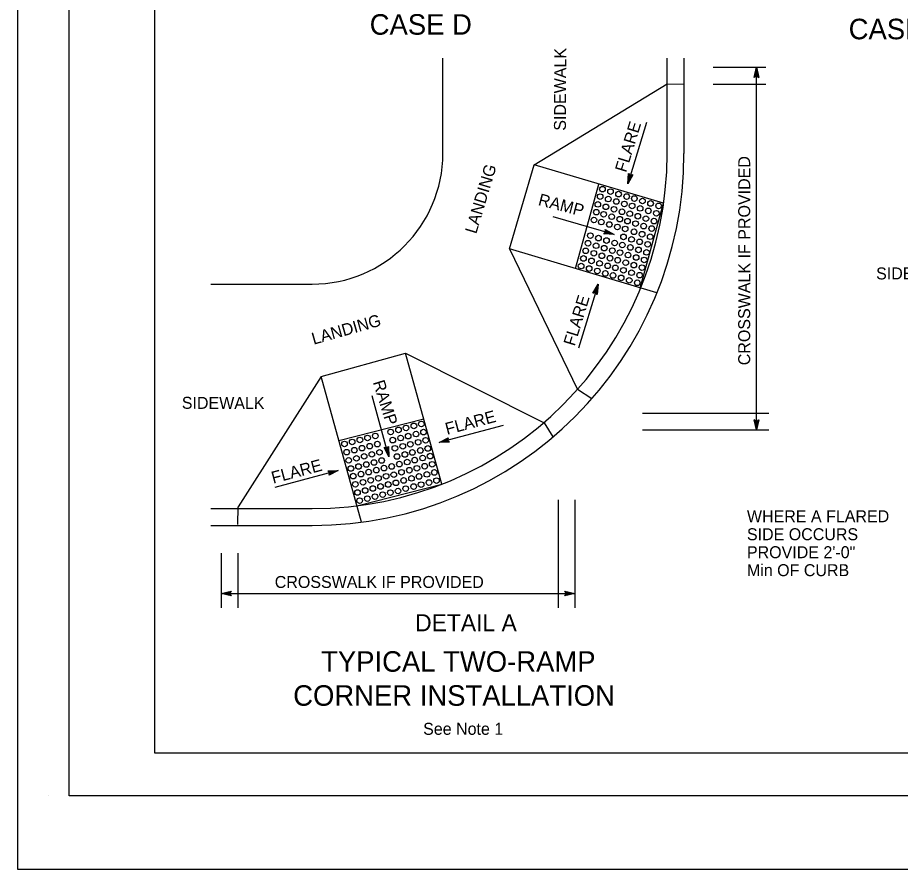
# Model space of a CAD drawing. Extents: x -893 to 867, y -474 to 712.
# Drawn here: x -893 to -377, y -474 to 24 of the extents above; entities that cross this region are included whole.
import ezdxf

# ---------------------------------------------------------------- set-up
doc = ezdxf.new("R2010")
doc.units = 0
for name, color, linetype in [('10 Sheet Format', 7, 'Continuous'), ('56 Stage 3 Anno', 7, 'Continuous'), ('57 Undefined', 7, 'Continuous'), ('60 Nongeo Data', 7, 'Continuous')]:
    doc.layers.add(name, color=color, linetype=linetype)

msp = doc.modelspace()

# ---------------------------------------------------------------- linework, layer by layer
at = {"layer": '10 Sheet Format'}
for p, q in [((-813.45, 643.96), (-813.45, -406.04)), ((-813.45, -406.04), (811.55, -406.04)), ((-875.41, -431.05), (-875.41, -431.05))]:
    msp.add_line(p, q, dxfattribs=at)
for points in [[(-893.45, -474.04), (866.55, -474.04), (866.55, 711.96), (-893.45, 711.96)], [(-863.43, 668.96), (836.57, 668.96), (836.57, -431.04), (-863.43, -431.04)], [(-863.43, 668.96), (836.57, 668.96), (836.57, -431.04), (-863.43, -431.04)]]:
    msp.add_lwpolyline(points, close=True, dxfattribs=at)
at = {"layer": '56 Stage 3 Anno'}
for p, q in [((-461.46, -217.3), (-461.46, -5.37)), ((-461.46, -5.37), (-461.46, -5.37)), ((-462.78, -11.28), (-462.78, -11.28)), ((-460.15, -11.28), (-460.15, -11.28)), ((-525.76, -37.74), (-536.75, -73.45)), ((-536.27, -67.42), (-536.27, -67.42)), ((-533.76, -68.19), (-533.76, -68.19)), ((-536.75, -73.45), (-536.75, -73.45)), ((-544.65, -103.08), (-580.22, -92.83)), ((-550.68, -102.71), (-550.68, -102.71)), ((-549.95, -100.18), (-549.95, -100.18)), ((-544.65, -103.08), (-544.65, -103.08)), ((-554.08, -132.08), (-565.6, -169.49)), ((-554.08, -132.08), (-554.08, -132.08)), ((-557.08, -137.33), (-557.08, -137.33)), ((-554.57, -138.11), (-554.57, -138.11)), ((-676.4, -232.97), (-686.24, -197.28)), ((-462.77, -211.39), (-462.77, -211.39)), ((-460.14, -211.39), (-460.14, -211.39)), ((-609.6, -214.71), (-647.04, -224.66)), ((-641.67, -221.87), (-641.67, -221.87)), ((-461.46, -217.3), (-461.46, -217.3)), ((-676.7, -226.93), (-676.7, -226.93)), ((-647.04, -224.66), (-647.04, -224.66)), ((-641, -224.42), (-641, -224.42)), ((-679.23, -227.63), (-679.23, -227.63)), ((-676.4, -232.97), (-676.4, -232.97)), ((-705.95, -241.01), (-743.14, -250.88)), ((-712, -241.25), (-712, -241.25)), ((-705.95, -241.01), (-705.95, -241.01)), ((-711.33, -243.79), (-711.33, -243.79)), ((-774.52, -312.9), (-567.6, -312.9)), ((-774.52, -312.9), (-774.52, -312.9)), ((-768.61, -311.59), (-768.61, -311.59)), ((-768.61, -314.21), (-768.61, -314.21)), ((-573.51, -311.58), (-573.51, -311.58)), ((-573.51, -314.2), (-573.51, -314.2)), ((-567.6, -312.9), (-567.6, -312.9))]:
    msp.add_line(p, q, dxfattribs=at)
for points in [[(-462.78, -11.28), (-461.46, -5.37), (-460.15, -11.28), (-460.5, -11.07), (-461.46, -6.74), (-462.43, -11.07), (-462.08, -10.86), (-461.46, -8.09), (-460.85, -10.86), (-461.2, -10.65), (-461.46, -9.45), (-461.73, -10.65), (-461.46, -10.49), (-460.15, -11.28), (-461.46, -10.49)], [(-533.76, -68.19), (-536.75, -73.45), (-536.27, -67.42), (-536, -67.72), (-536.35, -72.14), (-534.15, -68.29), (-534.55, -68.38), (-535.95, -70.85), (-535.72, -68.02), (-535.45, -68.33), (-535.55, -69.55), (-534.94, -68.48), (-535.25, -68.56), (-536.27, -67.42), (-535.25, -68.56)], [(-549.95, -100.18), (-544.65, -103.08), (-550.68, -102.71), (-550.38, -102.43), (-545.96, -102.71), (-549.85, -100.57), (-549.75, -100.97), (-547.26, -102.33), (-550.09, -102.15), (-549.79, -101.87), (-548.56, -101.95), (-549.64, -101.36), (-549.56, -101.66), (-550.68, -102.71), (-549.56, -101.66)], [(-557.08, -137.33), (-554.08, -132.08), (-554.57, -138.11), (-554.84, -137.8), (-554.48, -133.39), (-556.69, -137.24), (-556.29, -137.14), (-554.89, -134.68), (-555.11, -137.5), (-555.39, -137.2), (-555.29, -135.97), (-555.9, -137.04), (-555.59, -136.97), (-554.57, -138.11), (-555.59, -136.97)], [(-460.14, -211.39), (-461.46, -217.3), (-462.77, -211.39), (-462.42, -211.6), (-461.46, -215.93), (-460.49, -211.6), (-460.84, -211.81), (-461.46, -214.58), (-462.07, -211.81), (-461.72, -212.02), (-461.46, -213.22), (-461.19, -212.02), (-461.46, -212.18), (-462.77, -211.39), (-461.46, -212.18)], [(-641, -224.42), (-647.04, -224.66), (-641.67, -221.87), (-641.79, -222.27), (-645.72, -224.3), (-641.29, -224.13), (-641.58, -223.85), (-644.42, -223.96), (-641.9, -222.66), (-642.01, -223.05), (-643.1, -223.61), (-641.87, -223.56), (-642.1, -223.34), (-641.67, -221.87), (-642.1, -223.34)], [(-676.7, -226.93), (-676.4, -232.97), (-679.23, -227.63), (-678.84, -227.74), (-676.77, -231.65), (-676.98, -227.22), (-677.26, -227.51), (-677.12, -230.35), (-678.45, -227.84), (-678.06, -227.96), (-677.48, -229.04), (-677.54, -227.81), (-677.76, -228.04), (-679.23, -227.63), (-677.76, -228.04)], [(-712, -241.25), (-705.95, -241.01), (-711.33, -243.79), (-711.21, -243.4), (-707.28, -241.37), (-711.71, -241.54), (-711.42, -241.82), (-708.58, -241.71), (-711.1, -243.01), (-710.99, -242.62), (-709.9, -242.05), (-711.13, -242.1), (-710.9, -242.32), (-711.33, -243.79), (-710.9, -242.32)], [(-768.61, -314.21), (-774.52, -312.9), (-768.61, -311.59), (-768.82, -311.94), (-773.15, -312.89), (-768.82, -313.86), (-769.03, -313.52), (-771.8, -312.9), (-769.03, -312.28), (-769.24, -312.63), (-770.44, -312.9), (-769.24, -313.17), (-769.4, -312.9), (-768.61, -311.59), (-769.4, -312.9)], [(-573.51, -311.58), (-567.6, -312.9), (-573.51, -314.21), (-573.3, -313.86), (-568.97, -312.9), (-573.3, -311.93), (-573.09, -312.28), (-570.32, -312.89), (-573.09, -313.51), (-572.88, -313.16), (-571.68, -312.89), (-572.88, -312.62), (-572.72, -312.9), (-573.51, -314.21), (-572.72, -312.9)]]:
    msp.add_lwpolyline(points, close=True, dxfattribs=at)
at = {"layer": '60 Nongeo Data'}
for p, q in [((-644.83, -55.76), (-644.83, 0)), ((-513.66, -55.76), (-513.66, 0)), ((-503.81, -55.76), (-503.81, 0)), ((-486.79, -5.37), (-456.03, -5.37)), ((-591.34, -62.38), (-513.66, -15.1)), ((-513.66, -15.1), (-503.81, -15.21)), ((-486.79, -15.22), (-456.03, -15.22)), ((-605.94, -111.46), (-591.34, -62.38)), ((-515.71, -84.87), (-591.34, -62.38)), ((-567.17, -122.98), (-553.53, -73.62)), ((-529.4, -134.41), (-515.71, -84.87)), ((-519.62, -137.12), (-605.94, -111.46)), ((-605.94, -111.46), (-566.13, -193.69)), ((-780.41, -132.11), (-721.18, -132.11)), ((-715.93, -186.11), (-666.57, -172.49)), ((-645.47, -248.97), (-666.57, -172.49)), ((-666.57, -172.49), (-585.49, -213.07)), ((-715.93, -186.11), (-764.59, -262.29)), ((-692.45, -271.21), (-715.93, -186.11)), ((-557.72, -199.04), (-566.13, -193.69)), ((-705.64, -223.42), (-656.02, -210.73)), ((-528.01, -207.45), (-454.21, -207.45)), ((-585.49, -213.07), (-580.42, -221.39)), ((-528.01, -217.3), (-454.21, -217.3)), ((-695.12, -261.67), (-645.47, -248.97)), ((-764.67, -272.53), (-764.59, -262.29)), ((-577.44, -258.22), (-577.44, -321.25)), ((-567.6, -258.22), (-567.6, -321.25)), ((-780.41, -263.28), (-721.18, -263.28)), ((-780.41, -273.12), (-721.18, -273.12)), ((-774.52, -289.33), (-774.52, -321.25)), ((-764.67, -289.33), (-764.67, -321.25))]:
    msp.add_line(p, q, dxfattribs=at)
for centre in [(-551.51, -76.63), (-546.79, -78.06), (-552.83, -80.96), (-548.11, -82.4), (-543.38, -83.83), (-542.07, -79.5), (-537.34, -80.93), (-532.83, -82.09), (-528.11, -83.53), (-554.21, -85.52), (-549.49, -86.95), (-544.77, -88.39), (-538.66, -85.27), (-534.15, -86.43), (-529.43, -87.86), (-524.7, -89.3), (-523.38, -84.96), (-518.66, -86.4), (-555.07, -90.07), (-550.81, -91.29), (-546.09, -92.72), (-541.37, -94.16), (-540.05, -89.82), (-535.53, -90.98), (-530.81, -92.42), (-526.09, -93.85), (-519.98, -90.73), (-556.45, -94.63), (-552.19, -95.84), (-547.47, -97.28), (-542.75, -98.71), (-536.85, -95.32), (-532.13, -96.75), (-527.41, -98.19), (-522.68, -99.62), (-521.36, -95.29), (-558.57, -103.77), (-539.2, -104.51), (-538.23, -99.87), (-533.05, -101.53), (-528.32, -102.96), (-523.6, -104.4), (-559.92, -108.22), (-555.2, -109.65), (-553.85, -105.21), (-549.12, -106.65), (-544.4, -108.08), (-539.89, -109.24), (-534.47, -105.95), (-529.75, -107.38), (-525.03, -108.82), (-561.27, -112.66), (-556.55, -114.1), (-550.47, -111.09), (-545.75, -112.53), (-541.24, -113.68), (-536.52, -115.12), (-535.16, -110.67), (-530.44, -112.11), (-525.72, -113.55), (-562.62, -117.11), (-557.9, -118.54), (-553.18, -119.98), (-551.83, -115.54), (-547.1, -116.97), (-542.59, -118.13), (-537.87, -119.56), (-531.79, -116.55), (-527.07, -117.99), (-563.97, -121.55), (-559.25, -122.99), (-554.53, -124.42), (-548.45, -121.42), (-543.94, -122.57), (-539.22, -124.01), (-534.49, -125.44), (-533.14, -121), (-528.42, -122.44), (-549.81, -125.86), (-545.29, -127.02), (-540.57, -128.45), (-535.85, -129.89), (-529.77, -126.88), (-531.12, -131.32), (-670.75, -217.29), (-666.37, -216.14), (-661.76, -214.95), (-657.38, -213.8), (-693.34, -223.17), (-688.85, -222), (-684.35, -220.83), (-675.36, -218.49), (-674.12, -223.26), (-669.51, -222.06), (-665.12, -220.92), (-660.52, -219.72), (-656.13, -218.58), (-654.89, -223.36), (-702.33, -225.51), (-697.84, -224.34), (-692.1, -227.94), (-687.6, -226.77), (-683.11, -225.6), (-672.87, -228.04), (-668.26, -226.84), (-663.88, -225.7), (-659.27, -224.5), (-653.64, -228.13), (-701.09, -230.28), (-696.59, -229.11), (-695.35, -233.89), (-690.85, -232.72), (-686.36, -231.55), (-681.86, -230.38), (-671.63, -232.82), (-667.02, -231.62), (-662.64, -230.47), (-658.03, -229.28), (-656.66, -233.73), (-652.27, -232.59), (-699.85, -235.06), (-694.11, -238.67), (-689.61, -237.5), (-685.12, -236.33), (-680.62, -235.16), (-674.75, -238.65), (-670.26, -237.27), (-665.65, -236.07), (-661.26, -234.93), (-655.41, -238.51), (-651.03, -237.36), (-698.6, -239.84), (-692.73, -243.12), (-688.24, -241.95), (-683.74, -240.78), (-679.25, -239.61), (-673.51, -243.43), (-669.01, -242.05), (-664.41, -240.85), (-660.02, -239.71), (-654.17, -243.28), (-649.79, -242.14), (-697.23, -244.29), (-695.99, -249.07), (-691.49, -247.9), (-687, -246.73), (-682.5, -245.56), (-678, -244.39), (-676.76, -249.16), (-672.27, -248.2), (-667.77, -246.82), (-663.16, -245.62), (-658.78, -244.48), (-657.53, -249.26), (-652.93, -248.06), (-648.54, -246.92), (-694.74, -253.85), (-690.25, -252.68), (-685.75, -251.51), (-681.26, -250.33), (-675.52, -253.94), (-671.02, -252.98), (-666.52, -251.6), (-661.92, -250.4), (-693.5, -258.62), (-689, -257.45), (-684.51, -256.28), (-680.01, -255.11)]:
    msp.add_circle(centre, 1.64, dxfattribs=at)
for radius in [207.52, 217.36, 76.35]:
    msp.add_arc((-721.18, -55.76), radius, 270, 0, dxfattribs=at)

# ---------------------------------------------------------------- texts
at = {"layer": '57 Undefined'}
for s, height, p in [('CASE D', 12, (-687.59, 13.62)), ('CASE E', 12, (-407.52, 10.96)), ('SIDEWALK', 7, (-391.48, -129.35)), ('WHERE A FLARED', 7, (-467.02, -271.24)), ('SIDE OCCURS', 7, (-467.02, -281.74)), ('PROVIDE 2\'-0"', 7, (-467.02, -292.24)), ('Min OF CURB', 7, (-467.02, -302.74)), ('CROSSWALK IF PROVIDED', 7, (-743.12, -309.64)), ('DETAIL A', 10, (-661.03, -334.97)), ('TYPICAL TWO-RAMP', 12, (-716, -358.6)), ('CORNER INSTALLATION', 12, (-732.33, -378.47)), ('See Note 1', 7, (-656.35, -395.44))]:
    msp.add_text(s, height=height, dxfattribs=at).set_placement(p)
for s, rotation, p in [('SIDEWALK', 89.7686, (-572.85, -42.49)), ('FLARE', 72.886, (-537.67, -67.24)), ('CROSSWALK IF PROVIDED', 90, (-465.12, -179.51)), ('LANDING', 73.2864, (-625.31, -103.12)), ('RAMP', 345.4412, (-589.51, -85.83)), ('FLARE', 72.886, (-567.78, -168.69)), ('LANDING', 15.8117, (-720.4, -167.55)), ('RAMP', 287.4242, (-685.84, -189.42)), ('SIDEWALK', 359.7636, (-797.48, -204.94)), ('FLARE', 14.869, (-642.39, -220.21)), ('FLARE', 14.869, (-744.04, -248.72))]:
    msp.add_text(s, height=7, rotation=rotation, dxfattribs=at).set_placement(p)

doc.saveas('drawing.dxf')
